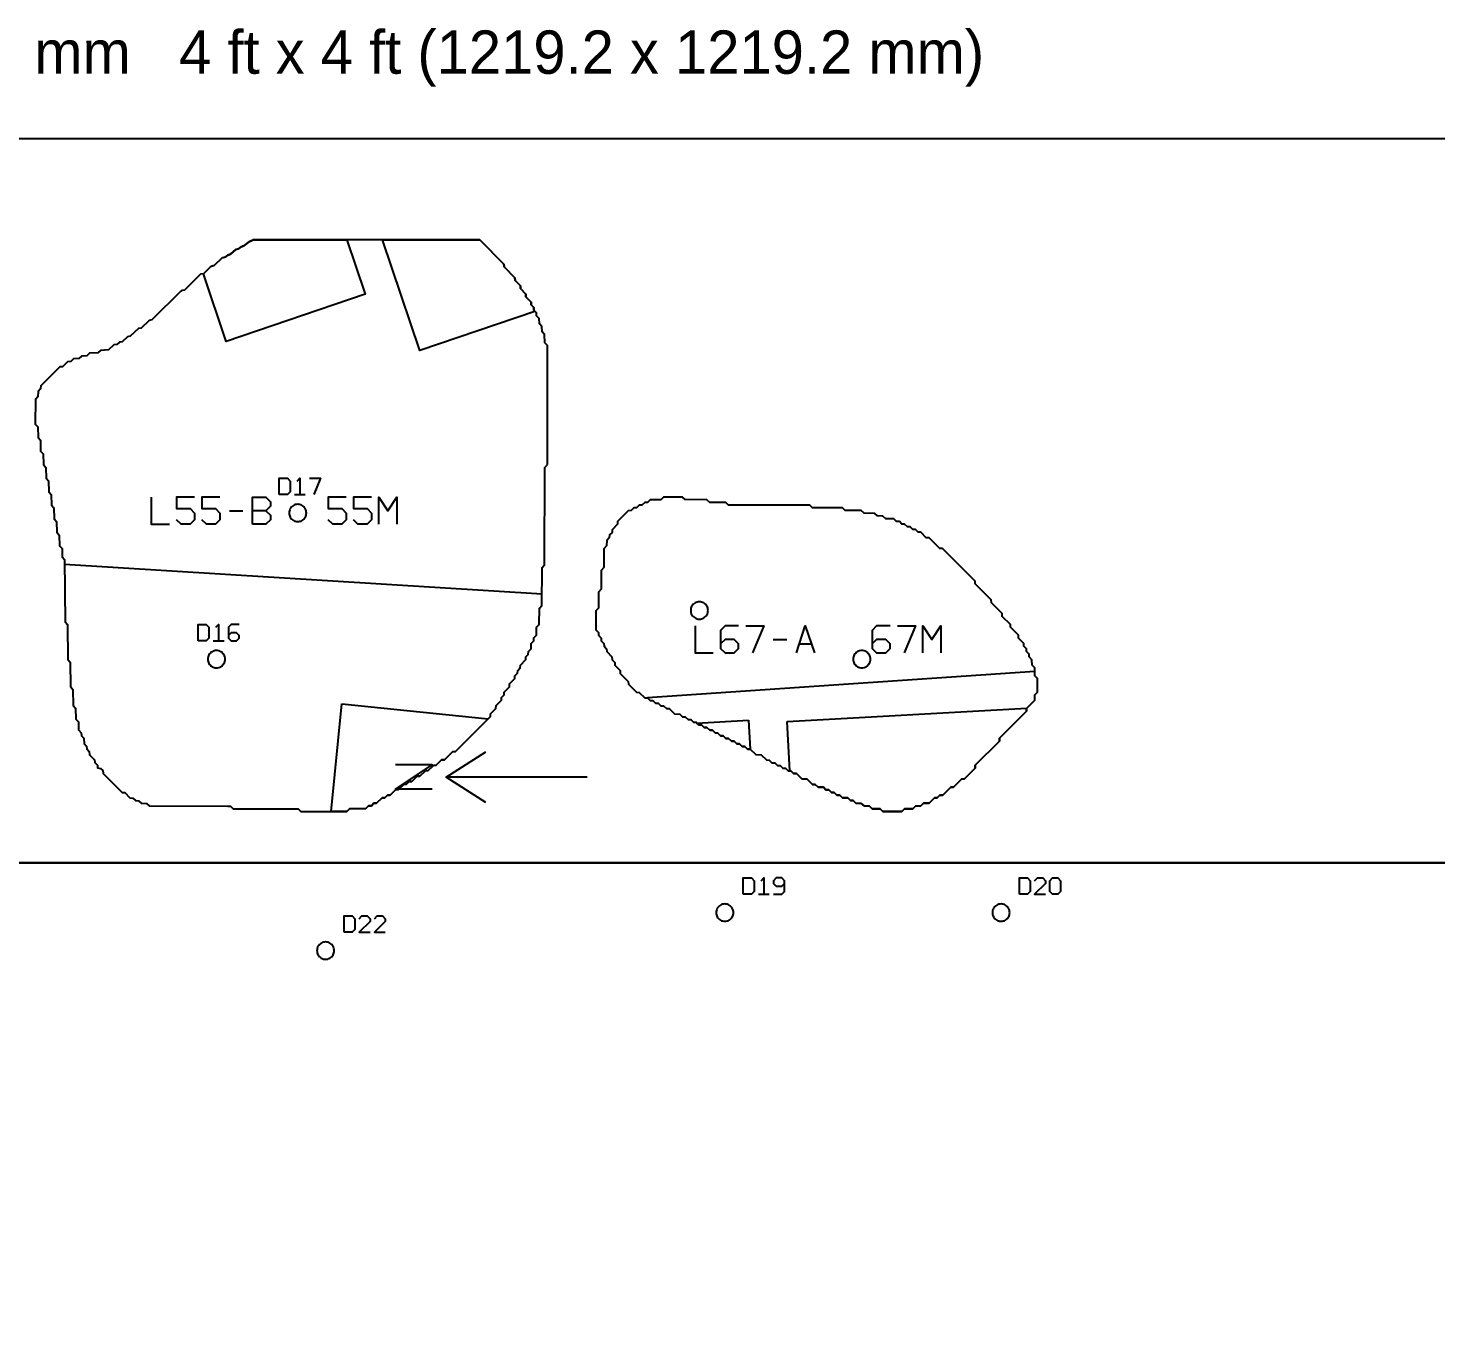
# Model space of a CAD drawing. Header units: millimetres. Extents: x 0 to 1219, y 0 to 1240.
# Drawn here: x 349.7 to 609.6, y 1001.7 to 1239.6 of the extents above; entities that cross this region are included whole.
import ezdxf

# ---------------------------------------------------------------- set-up
doc = ezdxf.new("R2010")
doc.units = ezdxf.units.MM
for name, color, linetype in [('CUT_DOWEL_3.2', 2, 'Continuous'), ('CUT_OUTER', 1, 'Continuous'), ('ENGRAVE_BLDG_BOX', 5, 'Continuous'), ('ENGRAVE_BLDG_FOOTPRINT', 8, 'Continuous'), ('ENGRAVE_NEXT', 3, 'Continuous'), ('ENGRAVE_NORTH', 2, 'Continuous'), ('ENGRAVE_SITE_BOUNDARY', 6, 'Continuous'), ('ENGRAVE_TEXT', 2, 'Continuous'), ('NOTES', 7, 'Continuous'), ('SHEET_EDGE', 7, 'Continuous')]:
    doc.layers.add(name, color=color, linetype=linetype)

msp = doc.modelspace()

# ---------------------------------------------------------------- linework, layer by layer
at = {"layer": 'CUT_DOWEL_3.2'}
for points in [[(399.45, 1151.7), (399.24, 1151.69), (399.04, 1151.65), (398.84, 1151.58), (398.65, 1151.49), (398.48, 1151.37), (398.32, 1151.23), (398.18, 1151.08), (398.07, 1150.9), (397.98, 1150.71), (397.91, 1150.52), (397.87, 1150.31), (397.85, 1150.1), (397.87, 1149.89), (397.91, 1149.69), (397.98, 1149.49), (398.07, 1149.3), (398.18, 1149.13), (398.32, 1148.97), (398.48, 1148.83), (398.65, 1148.72), (398.84, 1148.62), (399.04, 1148.56), (399.24, 1148.52), (399.45, 1148.5), (399.66, 1148.52), (399.87, 1148.56), (400.07, 1148.62), (400.25, 1148.72), (400.43, 1148.83), (400.58, 1148.97), (400.72, 1149.13), (400.84, 1149.3), (400.93, 1149.49), (401, 1149.69), (401.04, 1149.89), (401.05, 1150.1), (401.04, 1150.31), (401, 1150.52), (400.93, 1150.71), (400.84, 1150.9), (400.72, 1151.08), (400.58, 1151.23), (400.43, 1151.37), (400.25, 1151.49), (400.07, 1151.58), (399.87, 1151.65), (399.66, 1151.69), (399.45, 1151.7)], [(475.21, 1132.11), (475.2, 1132.32), (475.15, 1132.52), (475.09, 1132.72), (474.99, 1132.91), (474.88, 1133.08), (474.74, 1133.24), (474.58, 1133.38), (474.41, 1133.5), (474.22, 1133.59), (474.02, 1133.66), (473.82, 1133.7), (473.61, 1133.71), (473.4, 1133.7), (473.19, 1133.66), (473, 1133.59), (472.81, 1133.5), (472.64, 1133.38), (472.48, 1133.24), (472.34, 1133.08), (472.22, 1132.91), (472.13, 1132.72), (472.06, 1132.52), (472.02, 1132.32), (472.01, 1132.11), (472.02, 1131.9), (472.06, 1131.7), (472.13, 1131.5), (472.22, 1131.31), (472.34, 1131.14), (472.48, 1130.98), (472.64, 1130.84), (472.81, 1130.72), (473, 1130.63), (473.19, 1130.56), (473.4, 1130.52), (473.61, 1130.51), (473.82, 1130.52), (474.02, 1130.56), (474.22, 1130.63), (474.41, 1130.72), (474.58, 1130.84), (474.74, 1130.98), (474.88, 1131.14), (474.99, 1131.31), (475.09, 1131.5), (475.15, 1131.7), (475.2, 1131.9), (475.21, 1132.11)], [(384.45, 1124.7), (384.24, 1124.69), (384.04, 1124.65), (383.84, 1124.58), (383.65, 1124.49), (383.48, 1124.37), (383.32, 1124.23), (383.18, 1124.08), (383.07, 1123.9), (382.98, 1123.71), (382.91, 1123.52), (382.87, 1123.31), (382.85, 1123.1), (382.87, 1122.89), (382.91, 1122.69), (382.98, 1122.49), (383.07, 1122.3), (383.18, 1122.13), (383.32, 1121.97), (383.48, 1121.83), (383.65, 1121.72), (383.84, 1121.62), (384.04, 1121.56), (384.24, 1121.52), (384.45, 1121.5), (384.66, 1121.52), (384.87, 1121.56), (385.07, 1121.62), (385.25, 1121.72), (385.43, 1121.83), (385.58, 1121.97), (385.72, 1122.13), (385.84, 1122.3), (385.93, 1122.49), (386, 1122.69), (386.04, 1122.89), (386.05, 1123.1), (386.04, 1123.31), (386, 1123.52), (385.93, 1123.71), (385.84, 1123.9), (385.72, 1124.08), (385.58, 1124.23), (385.43, 1124.37), (385.25, 1124.49), (385.07, 1124.58), (384.87, 1124.65), (384.66, 1124.69), (384.45, 1124.7)], [(505.21, 1123.11), (505.2, 1123.32), (505.15, 1123.52), (505.09, 1123.72), (504.99, 1123.91), (504.88, 1124.08), (504.74, 1124.24), (504.58, 1124.38), (504.41, 1124.5), (504.22, 1124.59), (504.02, 1124.66), (503.82, 1124.7), (503.61, 1124.71), (503.4, 1124.7), (503.19, 1124.66), (503, 1124.59), (502.81, 1124.5), (502.64, 1124.38), (502.48, 1124.24), (502.34, 1124.08), (502.22, 1123.91), (502.13, 1123.72), (502.06, 1123.52), (502.02, 1123.32), (502.01, 1123.11), (502.02, 1122.9), (502.06, 1122.7), (502.13, 1122.5), (502.22, 1122.31), (502.34, 1122.14), (502.48, 1121.98), (502.64, 1121.84), (502.81, 1121.72), (503, 1121.63), (503.19, 1121.56), (503.4, 1121.52), (503.61, 1121.51), (503.82, 1121.52), (504.02, 1121.56), (504.22, 1121.63), (504.41, 1121.72), (504.58, 1121.84), (504.74, 1121.98), (504.88, 1122.14), (504.99, 1122.31), (505.09, 1122.5), (505.15, 1122.7), (505.2, 1122.9), (505.21, 1123.11)], [(479.92, 1076.3), (479.9, 1076.51), (479.86, 1076.71), (479.8, 1076.91), (479.7, 1077.1), (479.59, 1077.27), (479.45, 1077.43), (479.29, 1077.57), (479.12, 1077.69), (478.93, 1077.78), (478.73, 1077.85), (478.53, 1077.89), (478.32, 1077.9), (478.11, 1077.89), (477.9, 1077.85), (477.71, 1077.78), (477.52, 1077.69), (477.34, 1077.57), (477.19, 1077.43), (477.05, 1077.27), (476.93, 1077.1), (476.84, 1076.91), (476.77, 1076.71), (476.73, 1076.51), (476.72, 1076.3), (476.73, 1076.09), (476.77, 1075.89), (476.84, 1075.69), (476.93, 1075.5), (477.05, 1075.33), (477.19, 1075.17), (477.34, 1075.03), (477.52, 1074.92), (477.71, 1074.82), (477.9, 1074.76), (478.11, 1074.71), (478.32, 1074.7), (478.53, 1074.71), (478.73, 1074.76), (478.93, 1074.82), (479.12, 1074.92), (479.29, 1075.03), (479.45, 1075.17), (479.59, 1075.33), (479.7, 1075.5), (479.8, 1075.69), (479.86, 1075.89), (479.9, 1076.09), (479.92, 1076.3)], [(530.92, 1076.3), (530.9, 1076.51), (530.86, 1076.71), (530.8, 1076.91), (530.7, 1077.1), (530.59, 1077.27), (530.45, 1077.43), (530.29, 1077.57), (530.12, 1077.69), (529.93, 1077.78), (529.73, 1077.85), (529.53, 1077.89), (529.32, 1077.9), (529.11, 1077.89), (528.9, 1077.85), (528.71, 1077.78), (528.52, 1077.69), (528.34, 1077.57), (528.19, 1077.43), (528.05, 1077.27), (527.93, 1077.1), (527.84, 1076.91), (527.77, 1076.71), (527.73, 1076.51), (527.72, 1076.3), (527.73, 1076.09), (527.77, 1075.89), (527.84, 1075.69), (527.93, 1075.5), (528.05, 1075.33), (528.19, 1075.17), (528.34, 1075.03), (528.52, 1074.92), (528.71, 1074.82), (528.9, 1074.76), (529.11, 1074.71), (529.32, 1074.7), (529.53, 1074.71), (529.73, 1074.76), (529.93, 1074.82), (530.12, 1074.92), (530.29, 1075.03), (530.45, 1075.17), (530.59, 1075.33), (530.7, 1075.5), (530.8, 1075.69), (530.86, 1075.89), (530.9, 1076.09), (530.92, 1076.3)], [(406.2, 1069.29), (406.19, 1069.5), (406.15, 1069.7), (406.08, 1069.9), (405.99, 1070.09), (405.87, 1070.26), (405.73, 1070.42), (405.58, 1070.56), (405.4, 1070.67), (405.22, 1070.77), (405.02, 1070.83), (404.81, 1070.87), (404.6, 1070.89), (404.39, 1070.87), (404.19, 1070.83), (403.99, 1070.77), (403.8, 1070.67), (403.63, 1070.56), (403.47, 1070.42), (403.33, 1070.26), (403.22, 1070.09), (403.13, 1069.9), (403.06, 1069.7), (403.02, 1069.5), (403, 1069.29), (403.02, 1069.08), (403.06, 1068.87), (403.13, 1068.67), (403.22, 1068.49), (403.33, 1068.31), (403.47, 1068.16), (403.63, 1068.02), (403.8, 1067.9), (403.99, 1067.81), (404.19, 1067.74), (404.39, 1067.7), (404.6, 1067.69), (404.81, 1067.7), (405.02, 1067.74), (405.22, 1067.81), (405.4, 1067.9), (405.58, 1068.02), (405.73, 1068.16), (405.87, 1068.31), (405.99, 1068.49), (406.08, 1068.67), (406.15, 1068.87), (406.19, 1069.08), (406.2, 1069.29)]]:
    msp.add_lwpolyline(points, close=True, dxfattribs=at)
at = {"layer": 'CUT_OUTER'}
for points in [[(445.55, 1159.03), (445.55, 1181.03), (445.07, 1181.53), (445.05, 1183.03), (444.57, 1183.53), (444.55, 1184.53), (444.07, 1185.03), (444.05, 1186.03), (443.57, 1186.53), (443.56, 1187.03), (443.07, 1187.53), (443.06, 1188.03), (442.57, 1188.53), (442.56, 1189.03), (441.58, 1190.03), (441.56, 1190.53), (440.58, 1191.53), (440.56, 1192.03), (439.58, 1193.03), (439.56, 1193.53), (437.59, 1195.53), (437.53, 1196.07), (433.09, 1200.53), (391.14, 1200.53), (391.03, 1200.42), (390.53, 1200.26), (389.53, 1199.44), (389.03, 1199.26), (388.53, 1198.88), (388.03, 1198.73), (387.03, 1197.88), (386.53, 1197.73), (386.03, 1197.32), (385.53, 1197.2), (384.03, 1195.82), (383.53, 1195.69), (383.32, 1195.53), (382.03, 1194.29), (381.53, 1194.18), (378.53, 1191.27), (378.03, 1191.16), (377.86, 1191.03), (372.53, 1185.74), (372.03, 1185.65), (370.53, 1184.23), (370.03, 1184.14), (368.53, 1182.72), (368.03, 1182.64), (367.03, 1181.72), (366.53, 1181.64), (366.03, 1181.2), (365.53, 1181.13), (364.53, 1180.23), (363.03, 1180.11), (362.53, 1179.67), (361.03, 1179.59), (360.53, 1179.14), (359.53, 1179.08), (359.03, 1178.63), (358.03, 1178.57), (357.53, 1178.1), (356.97, 1178.03), (356.03, 1177.1), (355.53, 1177.07), (352.03, 1173.57), (351.98, 1173.03), (351.5, 1172.53), (351.48, 1171.53), (351.01, 1171.03), (351, 1166.53), (351.46, 1166.03), (351.5, 1164.03), (351.95, 1163.53), (351.99, 1161.53), (352.45, 1161.03), (352.49, 1159.03), (352.94, 1158.53), (352.99, 1156.53), (353.44, 1156.03), (353.49, 1154.03), (353.94, 1153.53), (353.99, 1151.53), (354.43, 1151.03), (354.48, 1149.03), (354.93, 1148.53), (354.98, 1146.53), (355.43, 1146.03), (355.48, 1144.03), (355.93, 1143.53), (355.98, 1142.03), (356.42, 1141.53), (356.49, 1130.03), (356.93, 1129.53), (356.99, 1123.03), (357.44, 1122.53), (357.49, 1118.03), (357.95, 1117.53), (357.99, 1114.53), (358.45, 1114.03), (358.5, 1112.03), (358.96, 1111.53), (359, 1110.03), (359.47, 1109.53), (359.53, 1108.95), (359.96, 1108.53), (360, 1107.53), (360.47, 1107.03), (360.49, 1106.53), (360.97, 1106.03), (361.03, 1105.47), (361.96, 1104.53), (361.99, 1104.03), (362.47, 1103.53), (362.5, 1103.03), (363.03, 1102.94), (363.45, 1102.53), (363.53, 1101.97), (367.03, 1098.49), (367.53, 1098.46), (368.48, 1097.53), (369.03, 1097.47), (369.53, 1096.99), (370.03, 1096.97), (370.53, 1096.49), (371.53, 1096.47), (372.03, 1096), (386.53, 1095.97), (387.03, 1095.95), (387.53, 1095.49), (399.03, 1095.48), (399.53, 1095.47), (400.03, 1095), (408.53, 1095.01), (409.03, 1095.49), (412.03, 1095.51), (412.53, 1096), (413.06, 1096.03), (413.53, 1096.5), (414.03, 1096.51), (415.03, 1097.49), (415.53, 1097.51), (416.03, 1097.99), (416.53, 1098.01), (417.53, 1098.99), (418.06, 1099.03), (419.03, 1099.99), (419.53, 1100), (420.03, 1100.49), (420.53, 1100.51), (421.53, 1101.49), (422.03, 1101.51), (423.03, 1102.49), (423.56, 1102.53), (424.53, 1103.49), (425.03, 1103.51), (426.03, 1104.49), (426.53, 1104.51), (428.03, 1105.99), (428.56, 1106.03), (435.05, 1112.53), (435.06, 1113.03), (436.03, 1114), (436.07, 1114.53), (437.05, 1115.53), (437.07, 1116.03), (437.55, 1116.53), (437.57, 1117.03), (438.53, 1118), (438.57, 1118.53), (439.55, 1119.53), (439.57, 1120.03), (440.05, 1120.53), (440.07, 1121.03), (440.55, 1121.53), (440.57, 1122.03), (441.55, 1123.03), (441.56, 1123.53), (442.03, 1124), (442.06, 1124.53), (442.55, 1125.03), (442.57, 1126.03), (443.03, 1126.49), (443.06, 1127.03), (443.55, 1127.53), (443.57, 1129.03), (444.05, 1129.53), (444.07, 1132.53), (444.55, 1133.03), (444.57, 1140.03), (445.05, 1140.53), (445.08, 1158.53), (445.55, 1159.03)], [(507.52, 1095), (511.02, 1095), (511.52, 1095.49), (513.02, 1095.5), (513.52, 1095.99), (514.52, 1096), (515.02, 1096.49), (516.02, 1096.5), (517.02, 1097.48), (517.52, 1097.5), (518.02, 1097.99), (518.54, 1098.01), (520.02, 1099.48), (520.52, 1099.49), (522.02, 1100.98), (522.54, 1101.01), (524.52, 1102.99), (524.55, 1103.51), (529.02, 1107.99), (529.05, 1108.51), (534.02, 1113.49), (534.04, 1114.01), (535.53, 1115.51), (535.54, 1116.51), (536.03, 1117.01), (536.03, 1119.51), (535.54, 1120.01), (535.53, 1121.51), (535.04, 1122.01), (535.03, 1123.01), (534.54, 1123.51), (534.53, 1124.01), (534.04, 1124.51), (534.03, 1125.01), (533.54, 1125.51), (533.53, 1126.01), (532.55, 1127.01), (532.54, 1127.51), (531.05, 1129.01), (531.04, 1129.51), (529.55, 1131.01), (529.52, 1131.54), (527.55, 1133.51), (527.52, 1134.04), (524.55, 1137.01), (524.52, 1137.54), (520.04, 1142.01), (518.52, 1143.53), (518.02, 1143.54), (516.02, 1145.53), (515.52, 1145.54), (514.52, 1146.53), (514.02, 1146.54), (513.52, 1147.03), (513.02, 1147.04), (512.52, 1147.53), (512.02, 1147.54), (511.52, 1148.03), (511.02, 1148.04), (510.55, 1148.51), (510.02, 1148.54), (509.52, 1149.03), (508.02, 1149.05), (507.52, 1149.53), (506.52, 1149.55), (506.02, 1150.03), (504.02, 1150.05), (503.52, 1150.53), (500.52, 1150.55), (500.02, 1151.03), (494.52, 1151.06), (494.02, 1151.53), (479.02, 1151.57), (478.52, 1152.04), (475.52, 1152.06), (475.02, 1152.53), (471.02, 1152.56), (470.52, 1153.03), (467.02, 1153.03), (466.52, 1152.55), (464.52, 1152.53), (464.02, 1152.04), (463.52, 1152.03), (463.02, 1151.54), (462.52, 1151.53), (462.02, 1151.04), (461.52, 1151.03), (461.02, 1150.54), (460.49, 1150.51), (458.52, 1148.54), (458.49, 1148.01), (457.5, 1147.01), (457.49, 1146.51), (457.02, 1146.04), (456.99, 1145.51), (456.5, 1145.01), (456.49, 1144.01), (456, 1143.51), (455.98, 1140.01), (455.5, 1139.51), (455.48, 1136.01), (455, 1135.51), (454.98, 1132.51), (454.5, 1132.01), (454.5, 1130.51), (454.5, 1128.51), (454.99, 1128.01), (455, 1127.51), (455.49, 1127.01), (455.5, 1126.51), (455.99, 1126.01), (456.02, 1125.48), (456.49, 1125.01), (456.5, 1124.51), (457.48, 1123.51), (457.5, 1123.01), (457.99, 1122.51), (458, 1122.01), (458.98, 1121.01), (459.02, 1120.49), (460.48, 1119.01), (460.52, 1118.49), (461.99, 1117.01), (462.52, 1116.98), (463.52, 1115.99), (464.02, 1115.98), (464.52, 1115.49), (465.02, 1115.48), (465.52, 1114.99), (466.02, 1114.98), (466.52, 1114.49), (467.02, 1114.47), (467.52, 1113.99), (468.02, 1113.97), (469.02, 1112.99), (470.02, 1112.97), (470.52, 1112.49), (471.02, 1112.47), (471.52, 1111.99), (472.02, 1111.97), (472.52, 1111.49), (473.02, 1111.47), (473.52, 1110.99), (474.02, 1110.97), (474.52, 1110.49), (475.02, 1110.47), (475.52, 1109.99), (476.02, 1109.97), (476.52, 1109.48), (477.02, 1109.47), (477.52, 1108.98), (478.02, 1108.97), (478.52, 1108.48), (479.02, 1108.47), (479.52, 1107.98), (480.02, 1107.97), (480.52, 1107.48), (481.02, 1107.47), (481.52, 1106.98), (482.02, 1106.97), (482.52, 1106.48), (483.02, 1106.46), (484.02, 1105.49), (485.02, 1105.46), (486.02, 1104.49), (486.52, 1104.47), (487.02, 1103.99), (487.52, 1103.97), (488.02, 1103.49), (488.52, 1103.47), (489.02, 1102.99), (489.52, 1102.97), (490.02, 1102.49), (490.52, 1102.47), (491.02, 1101.99), (491.52, 1101.97), (492.52, 1100.99), (493.52, 1100.97), (494.52, 1099.99), (495.02, 1099.98), (495.52, 1099.49), (496.52, 1099.47), (496.98, 1099.01), (497.52, 1098.98), (498.02, 1098.49), (498.52, 1098.48), (499.02, 1097.99), (499.52, 1097.98), (500.02, 1097.5), (501.02, 1097.48), (501.49, 1097.01), (502.02, 1096.98), (502.52, 1096.5), (503.52, 1096.48), (504.02, 1096), (505.02, 1095.99), (505.52, 1095.5), (507.02, 1095.49), (507.52, 1095)], [(6, 6), (1205.5, 6), (1205.5, 1085.5), (6, 1085.51), (6, 6)]]:
    msp.add_lwpolyline(points, close=True, dxfattribs=at)
at = {"layer": 'ENGRAVE_BLDG_BOX'}
for points in [[(411.93, 1190.48), (386.26, 1181.79), (382.03, 1194.29), (382.03, 1194.29), (383.32, 1195.53), (383.53, 1195.69), (384.03, 1195.82), (385.53, 1197.2), (386.03, 1197.32), (386.53, 1197.73), (387.03, 1197.88), (388.03, 1198.73), (388.53, 1198.88), (389.03, 1199.26), (389.53, 1199.44), (390.53, 1200.26), (391.03, 1200.42), (391.14, 1200.53), (408.53, 1200.53), (411.93, 1190.48)], [(421.99, 1180.13), (415.09, 1200.53), (433.09, 1200.53), (437.53, 1196.07), (437.59, 1195.53), (439.56, 1193.53), (439.58, 1193.03), (440.56, 1192.03), (440.58, 1191.53), (441.56, 1190.53), (441.58, 1190.03), (442.56, 1189.03), (442.57, 1188.53), (443.06, 1188.03), (443.07, 1187.53), (443.26, 1187.33), (421.99, 1180.13)], [(407.62, 1114.85), (434.63, 1112.1), (428.56, 1106.03), (428.03, 1105.99), (426.53, 1104.51), (426.03, 1104.49), (425.03, 1103.51), (424.53, 1103.49), (423.56, 1102.53), (423.03, 1102.49), (422.03, 1101.51), (421.53, 1101.49), (420.53, 1100.51), (420.03, 1100.49), (419.53, 1100), (419.03, 1099.99), (418.06, 1099.03), (417.53, 1098.99), (416.53, 1098.01), (416.03, 1097.99), (415.53, 1097.51), (415.03, 1097.49), (414.03, 1096.51), (413.53, 1096.5), (413.06, 1096.03), (412.53, 1096), (412.03, 1095.51), (409.03, 1095.49), (408.53, 1095.01), (405.6, 1095), (407.62, 1114.85)], [(489.83, 1111.59), (534.08, 1114.05), (534.04, 1114.01), (534.02, 1113.49), (529.05, 1108.51), (529.02, 1107.99), (524.55, 1103.51), (524.52, 1102.99), (522.54, 1101.01), (522.02, 1100.98), (520.52, 1099.49), (520.02, 1099.48), (518.54, 1098.01), (518.02, 1097.99), (517.52, 1097.5), (517.02, 1097.48), (516.02, 1096.5), (515.02, 1096.49), (514.52, 1096), (513.52, 1095.99), (513.02, 1095.5), (511.52, 1095.49), (511.02, 1095), (507.52, 1095), (507.02, 1095.49), (505.52, 1095.5), (505.02, 1095.99), (504.02, 1096), (503.52, 1096.48), (502.52, 1096.5), (502.02, 1096.98), (501.49, 1097.01), (501.02, 1097.48), (500.02, 1097.5), (499.52, 1097.98), (499.02, 1097.99), (498.52, 1098.48), (498.02, 1098.49), (497.52, 1098.98), (496.98, 1099.01), (496.52, 1099.47), (495.52, 1099.49), (495.02, 1099.98), (494.52, 1099.99), (493.52, 1100.97), (492.52, 1100.99), (491.52, 1101.97), (491.02, 1101.99), (490.52, 1102.47), (490.33, 1102.48), (489.83, 1111.59)], [(482.7, 1111.85), (483, 1106.47), (482.52, 1106.48), (482.02, 1106.97), (481.52, 1106.98), (481.02, 1107.47), (480.52, 1107.48), (480.02, 1107.97), (479.52, 1107.98), (479.02, 1108.47), (478.52, 1108.48), (478.02, 1108.97), (477.52, 1108.98), (477.02, 1109.47), (476.52, 1109.48), (476.02, 1109.97), (475.52, 1109.99), (475.02, 1110.47), (474.52, 1110.49), (474.02, 1110.97), (473.52, 1110.99), (473.17, 1111.32), (482.7, 1111.85)]]:
    msp.add_lwpolyline(points, close=True, dxfattribs=at)
at = {"layer": 'ENGRAVE_BLDG_FOOTPRINT'}
for points in [[(382.03, 1194.29), (382.03, 1194.29), (383.32, 1195.53), (383.53, 1195.69), (384.03, 1195.82), (385.53, 1197.2), (386.03, 1197.32), (386.53, 1197.73), (387.03, 1197.88), (388.03, 1198.73), (388.53, 1198.88), (389.03, 1199.26), (389.53, 1199.44), (390.53, 1200.26), (391.03, 1200.42), (391.14, 1200.53), (408.53, 1200.53), (411.93, 1190.48), (386.26, 1181.79), (382.03, 1194.29)], [(415.09, 1200.53), (433.09, 1200.53), (437.53, 1196.07), (437.59, 1195.53), (439.56, 1193.53), (439.58, 1193.03), (440.56, 1192.03), (440.58, 1191.53), (441.56, 1190.53), (441.58, 1190.03), (442.56, 1189.03), (442.57, 1188.53), (443.06, 1188.03), (443.07, 1187.53), (443.26, 1187.33), (421.99, 1180.13), (415.09, 1200.53)], [(407.62, 1114.85), (434.63, 1112.1), (428.56, 1106.03), (428.03, 1105.99), (426.53, 1104.51), (426.03, 1104.49), (425.03, 1103.51), (424.53, 1103.49), (423.56, 1102.53), (423.03, 1102.49), (422.03, 1101.51), (421.53, 1101.49), (420.53, 1100.51), (420.03, 1100.49), (419.53, 1100), (419.03, 1099.99), (418.06, 1099.03), (417.53, 1098.99), (416.53, 1098.01), (416.03, 1097.99), (415.53, 1097.51), (415.03, 1097.49), (414.03, 1096.51), (413.53, 1096.5), (413.06, 1096.03), (412.53, 1096), (412.03, 1095.51), (409.03, 1095.49), (408.53, 1095.01), (405.6, 1095), (407.62, 1114.85)], [(489.83, 1111.59), (534.08, 1114.05), (534.04, 1114.01), (534.02, 1113.49), (529.05, 1108.51), (529.02, 1107.99), (524.55, 1103.51), (524.52, 1102.99), (522.54, 1101.01), (522.02, 1100.98), (520.52, 1099.49), (520.02, 1099.48), (518.54, 1098.01), (518.02, 1097.99), (517.52, 1097.5), (517.02, 1097.48), (516.02, 1096.5), (515.02, 1096.49), (514.52, 1096), (513.52, 1095.99), (513.02, 1095.5), (511.52, 1095.49), (511.02, 1095), (507.52, 1095), (507.02, 1095.49), (505.52, 1095.5), (505.02, 1095.99), (504.02, 1096), (503.52, 1096.48), (502.52, 1096.5), (502.02, 1096.98), (501.49, 1097.01), (501.02, 1097.48), (500.02, 1097.5), (499.52, 1097.98), (499.02, 1097.99), (498.52, 1098.48), (498.02, 1098.49), (497.52, 1098.98), (496.98, 1099.01), (496.52, 1099.47), (495.52, 1099.49), (495.02, 1099.98), (494.52, 1099.99), (493.52, 1100.97), (492.52, 1100.99), (491.52, 1101.97), (491.02, 1101.99), (490.52, 1102.47), (490.33, 1102.48), (489.83, 1111.59)], [(482.7, 1111.85), (482.97, 1106.47), (482.52, 1106.48), (482.02, 1106.97), (481.52, 1106.98), (481.02, 1107.47), (480.52, 1107.48), (480.02, 1107.97), (479.52, 1107.98), (479.02, 1108.47), (478.52, 1108.48), (478.02, 1108.97), (477.52, 1108.98), (477.02, 1109.47), (476.52, 1109.48), (476.02, 1109.97), (475.52, 1109.99), (475.02, 1110.47), (474.52, 1110.49), (474.02, 1110.97), (473.52, 1110.99), (473.17, 1111.32), (482.7, 1111.85)]]:
    msp.add_lwpolyline(points, close=True, dxfattribs=at)
at = {"layer": 'ENGRAVE_NEXT'}
msp.add_lwpolyline([(6, 1085.51), (1205.5, 1085.5), (1205.5, 6), (6, 6), (6, 1085.51)], close=True, dxfattribs=at)
at = {"layer": 'ENGRAVE_NORTH'}
for points in [[(434.16, 1096.65), (426.88, 1101.33), (434.16, 1106.01)], [(424.28, 1099.08), (417.52, 1099.08), (424.28, 1103.58), (417.52, 1103.58)], [(452.88, 1101.33), (426.88, 1101.33)]]:
    msp.add_lwpolyline(points, dxfattribs=at)
at = {"layer": 'ENGRAVE_SITE_BOUNDARY'}
for points in [[(356.42, 1140.67), (444.56, 1135.18)], [(535.54, 1120.84), (464.05, 1115.95)]]:
    msp.add_lwpolyline(points, dxfattribs=at)
at = {"layer": 'ENGRAVE_TEXT'}
for points in [[(396.05, 1153.5), (396.05, 1156.5), (397.55, 1156.5), (398.05, 1156), (398.05, 1154), (397.55, 1153.5), (396.05, 1153.5)], [(399.35, 1156), (399.85, 1156.5), (399.85, 1153.5)], [(401.65, 1156.5), (403.65, 1156.5), (402.4, 1153.5)], [(372.42, 1153.01), (372.42, 1148.01), (375.75, 1148.01)], [(380.42, 1153.01), (377.08, 1153.01), (377.08, 1150.92), (379.58, 1150.92), (380.42, 1150.09), (380.42, 1148.84), (379.58, 1148.01), (377.92, 1148.01), (377.08, 1148.84)], [(385.08, 1153.01), (381.75, 1153.01), (381.75, 1150.92), (384.25, 1150.92), (385.08, 1150.09), (385.08, 1148.84), (384.25, 1148.01), (382.58, 1148.01), (381.75, 1148.84)], [(391.08, 1148.01), (391.08, 1153.01), (393.58, 1153.01), (394.42, 1152.17), (394.42, 1151.34), (393.58, 1150.51), (391.08, 1150.51)], [(398.85, 1153.5), (400.85, 1153.5)], [(408.42, 1153.01), (405.08, 1153.01), (405.08, 1150.92), (407.58, 1150.92), (408.42, 1150.09), (408.42, 1148.84), (407.58, 1148.01), (405.92, 1148.01), (405.08, 1148.84)], [(413.08, 1153.01), (409.75, 1153.01), (409.75, 1150.92), (412.25, 1150.92), (413.08, 1150.09), (413.08, 1148.84), (412.25, 1148.01), (410.58, 1148.01), (409.75, 1148.84)], [(414.42, 1148.01), (414.42, 1153.01), (416.08, 1150.51), (417.75, 1153.01), (417.75, 1148.01)], [(386.83, 1150.51), (389.33, 1150.51)], [(393.58, 1150.51), (394.42, 1149.67), (394.42, 1148.84), (393.58, 1148.01), (391.08, 1148.01)], [(381.05, 1126.5), (381.05, 1129.5), (382.55, 1129.5), (383.05, 1129), (383.05, 1127), (382.55, 1126.5), (381.05, 1126.5)], [(384.35, 1129), (384.85, 1129.5), (384.85, 1126.5)], [(388.65, 1129.5), (387.15, 1129.5), (386.65, 1129), (386.65, 1127), (387.15, 1126.5), (388.15, 1126.5), (388.65, 1127), (388.65, 1127.5), (388.15, 1128), (387.15, 1128), (386.65, 1127.5)], [(472.85, 1129.26), (472.85, 1124.26), (476.18, 1124.26)], [(480.85, 1129.26), (478.35, 1129.26), (477.52, 1128.43), (477.52, 1125.09), (478.35, 1124.26), (480.02, 1124.26), (480.85, 1125.09), (480.85, 1125.93), (480.02, 1126.76), (478.35, 1126.76), (477.52, 1125.93)], [(482.18, 1129.26), (485.52, 1129.26), (483.43, 1124.26)], [(491.52, 1124.26), (493.18, 1129.26), (494.85, 1124.26)], [(508.85, 1129.26), (506.35, 1129.26), (505.52, 1128.43), (505.52, 1125.09), (506.35, 1124.26), (508.02, 1124.26), (508.85, 1125.09), (508.85, 1125.93), (508.02, 1126.76), (506.35, 1126.76), (505.52, 1125.93)], [(510.18, 1129.26), (513.52, 1129.26), (511.43, 1124.26)], [(514.85, 1124.26), (514.85, 1129.26), (516.52, 1126.76), (518.18, 1129.26), (518.18, 1124.26)], [(383.85, 1126.5), (385.85, 1126.5)], [(487.27, 1126.76), (489.77, 1126.76)], [(492.1, 1125.93), (494.27, 1125.93)], [(481.72, 1079.7), (481.72, 1082.7), (483.22, 1082.7), (483.72, 1082.2), (483.72, 1080.2), (483.22, 1079.7), (481.72, 1079.7)], [(485.02, 1082.2), (485.52, 1082.7), (485.52, 1079.7)], [(487.32, 1079.7), (488.82, 1079.7), (489.32, 1080.2), (489.32, 1082.2), (488.82, 1082.7), (487.82, 1082.7), (487.32, 1082.2), (487.32, 1081.7), (487.82, 1081.2), (488.82, 1081.2), (489.32, 1081.7)], [(532.72, 1079.7), (532.72, 1082.7), (534.22, 1082.7), (534.72, 1082.2), (534.72, 1080.2), (534.22, 1079.7), (532.72, 1079.7)], [(535.52, 1082.2), (536.02, 1082.7), (537.02, 1082.7), (537.52, 1082.2), (537.52, 1081.7), (535.52, 1079.7), (537.52, 1079.7)], [(538.32, 1080.2), (538.32, 1082.2), (538.82, 1082.7), (539.82, 1082.7), (540.32, 1082.2), (540.32, 1080.2), (539.82, 1079.7), (538.82, 1079.7), (538.32, 1080.2)], [(484.52, 1079.7), (486.52, 1079.7)], [(408, 1072.69), (408, 1075.69), (409.5, 1075.69), (410, 1075.19), (410, 1073.19), (409.5, 1072.69), (408, 1072.69)], [(410.8, 1075.19), (411.3, 1075.69), (412.3, 1075.69), (412.8, 1075.19), (412.8, 1074.69), (410.8, 1072.69), (412.8, 1072.69)], [(413.6, 1075.19), (414.1, 1075.69), (415.1, 1075.69), (415.6, 1075.19), (415.6, 1074.69), (413.6, 1072.69), (415.6, 1072.69)]]:
    msp.add_lwpolyline(points, dxfattribs=at)
at = {"layer": 'SHEET_EDGE'}
msp.add_lwpolyline([(0, 0), (1219.2, 0), (1219.2, 1219.2), (0, 1219.2)], close=True, dxfattribs=at)

# ---------------------------------------------------------------- texts
at = {"layer": 'NOTES'}
msp.add_text('SHREYAS 1:500 CNC TERRAIN  -  SHEET 2/17  (SOLID)   BOARD 2.0 mm   4 ft x 4 ft (1219.2 x 1219.2 mm)', height=8, dxfattribs=at).set_placement((6, 1231.2))

doc.saveas('drawing.dxf')
